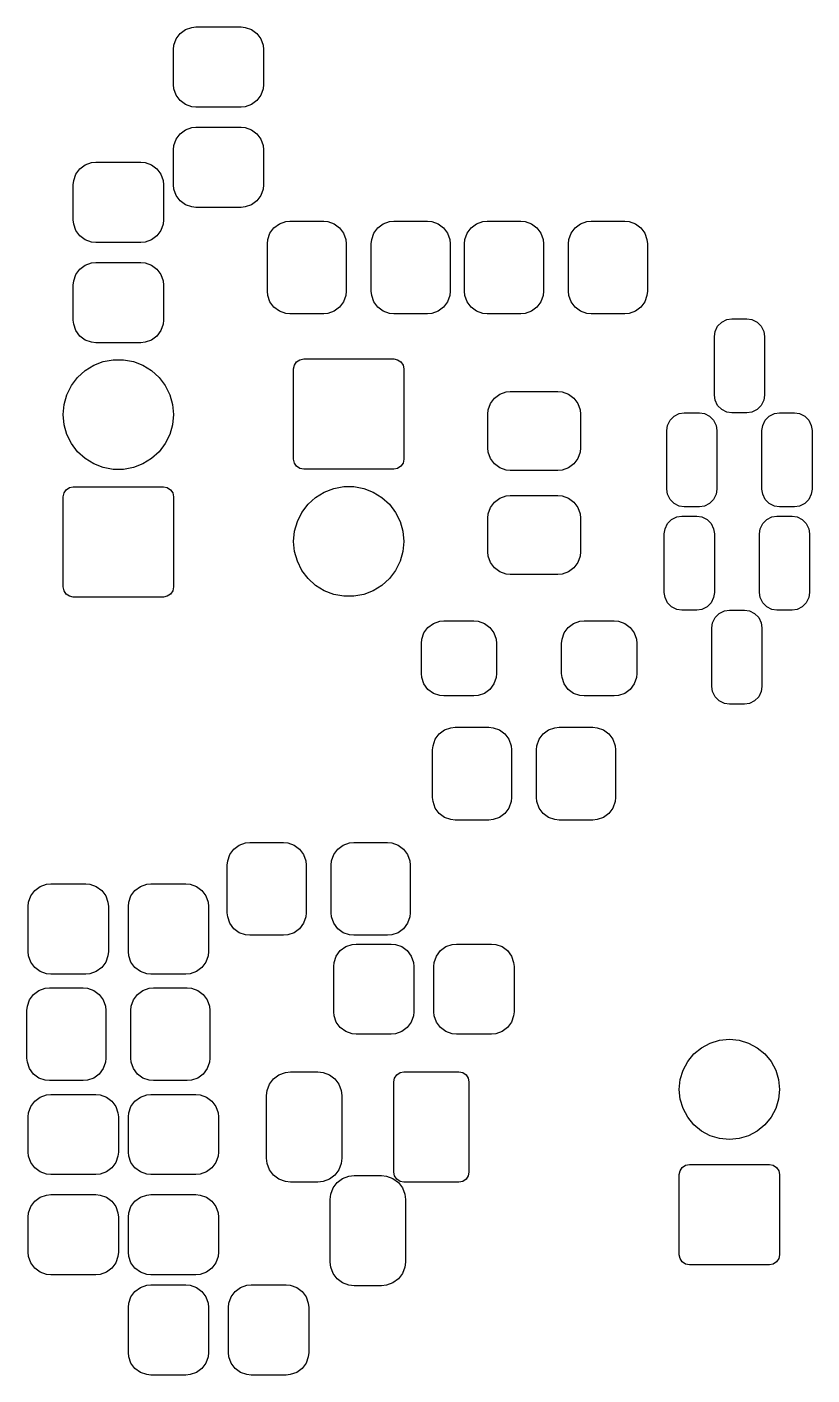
# Model space of a CAD drawing. Extents: x 4.66 to 6.57, y -5.83 to -2.12.
# Drawn here: x 5.854 to 6.471, y -4.315 to -3.256 of the extents above; entities that cross this region are included whole.
import ezdxf

# ---------------------------------------------------------------- set-up
doc = ezdxf.new("R2010")
doc.units = 0
doc.header["$MEASUREMENT"] = 0
doc.layers.add('BLACK', color=7, linetype='CONTINUOUS')

msp = doc.modelspace()

# ---------------------------------------------------------------- linework, layer by layer
at = {"layer": 'BLACK', "linetype": 'CONTINUOUS'}
for p, q in [((5.97095, -3.26534), (5.97409, -3.26109)), ((5.97409, -3.26109), (5.97834, -3.25796)), ((5.97834, -3.25796), (5.98332, -3.25621)), ((5.98332, -3.25621), (5.98661, -3.25591)), ((5.98661, -3.25591), (6.02205, -3.25591)), ((6.02205, -3.25591), (6.02534, -3.25621)), ((6.02534, -3.25621), (6.03033, -3.25796)), ((6.03033, -3.25796), (6.03457, -3.26109)), ((6.03457, -3.26109), (6.03771, -3.26534)), ((5.9689, -3.27362), (5.96921, -3.27033)), ((5.96921, -3.27033), (5.97095, -3.26534)), ((6.03771, -3.26534), (6.03945, -3.27033)), ((6.03945, -3.27033), (6.03976, -3.27362)), ((5.9689, -3.30118), (5.9689, -3.27362)), ((6.03976, -3.27362), (6.03976, -3.30118)), ((5.96921, -3.30447), (5.9689, -3.30118)), ((6.03976, -3.30118), (6.03945, -3.30447)), ((5.97095, -3.30946), (5.96921, -3.30447)), ((5.97409, -3.31371), (5.97095, -3.30946)), ((5.97834, -3.31684), (5.97409, -3.31371)), ((6.03457, -3.31371), (6.03033, -3.31684)), ((6.03771, -3.30946), (6.03457, -3.31371)), ((6.03945, -3.30447), (6.03771, -3.30946)), ((5.98332, -3.31859), (5.97834, -3.31684)), ((5.98661, -3.3189), (5.98332, -3.31859)), ((6.02205, -3.3189), (5.98661, -3.3189)), ((6.02534, -3.31859), (6.02205, -3.3189)), ((6.03033, -3.31684), (6.02534, -3.31859)), ((5.97834, -3.3367), (5.98332, -3.33495)), ((5.98332, -3.33495), (5.98661, -3.33465)), ((5.98661, -3.33465), (6.02205, -3.33465)), ((6.02205, -3.33465), (6.02534, -3.33495)), ((6.02534, -3.33495), (6.03033, -3.3367)), ((5.96921, -3.34907), (5.97095, -3.34408)), ((5.97095, -3.34408), (5.97409, -3.33983)), ((5.97409, -3.33983), (5.97834, -3.3367)), ((6.03033, -3.3367), (6.03457, -3.33983)), ((6.03457, -3.33983), (6.03771, -3.34408)), ((6.03771, -3.34408), (6.03945, -3.34907)), ((5.9689, -3.35236), (5.96921, -3.34907)), ((5.9689, -3.37992), (5.9689, -3.35236)), ((6.03945, -3.34907), (6.03976, -3.35236)), ((6.03976, -3.35236), (6.03976, -3.37992)), ((5.89221, -3.37164), (5.89535, -3.36739)), ((5.89535, -3.36739), (5.8996, -3.36426)), ((5.8996, -3.36426), (5.90458, -3.36251)), ((5.90458, -3.36251), (5.90787, -3.3622)), ((5.90787, -3.3622), (5.94331, -3.3622)), ((5.94331, -3.3622), (5.9466, -3.36251)), ((5.9466, -3.36251), (5.95159, -3.36426)), ((5.95159, -3.36426), (5.95583, -3.36739)), ((5.95583, -3.36739), (5.95897, -3.37164)), ((5.89016, -3.37992), (5.89047, -3.37663)), ((5.89047, -3.37663), (5.89221, -3.37164)), ((5.95897, -3.37164), (5.96071, -3.37663)), ((5.96071, -3.37663), (5.96102, -3.37992)), ((5.89016, -3.40748), (5.89016, -3.37992)), ((5.96102, -3.37992), (5.96102, -3.40748)), ((5.96921, -3.38321), (5.9689, -3.37992)), ((5.97095, -3.3882), (5.96921, -3.38321)), ((5.97409, -3.39245), (5.97095, -3.3882)), ((6.03771, -3.3882), (6.03457, -3.39245)), ((6.03945, -3.38321), (6.03771, -3.3882)), ((6.03976, -3.37992), (6.03945, -3.38321)), ((5.97834, -3.39558), (5.97409, -3.39245)), ((5.98332, -3.39733), (5.97834, -3.39558)), ((5.98661, -3.39764), (5.98332, -3.39733)), ((6.02205, -3.39764), (5.98661, -3.39764)), ((6.02534, -3.39733), (6.02205, -3.39764)), ((6.03033, -3.39558), (6.02534, -3.39733)), ((6.03457, -3.39245), (6.03033, -3.39558)), ((5.89047, -3.41077), (5.89016, -3.40748)), ((5.96102, -3.40748), (5.96071, -3.41077)), ((6.05215, -3.41052), (6.05714, -3.40877)), ((6.05714, -3.40877), (6.06043, -3.40846)), ((6.06043, -3.40846), (6.08701, -3.40846)), ((6.08701, -3.40846), (6.0903, -3.40877)), ((6.0903, -3.40877), (6.09529, -3.41052)), ((6.13385, -3.41052), (6.13883, -3.40877)), ((6.13883, -3.40877), (6.14213, -3.40846)), ((6.14213, -3.40846), (6.1687, -3.40846)), ((6.1687, -3.40846), (6.17199, -3.40877)), ((6.17199, -3.40877), (6.17698, -3.41052)), ((6.20717, -3.41052), (6.21216, -3.40877)), ((6.21216, -3.40877), (6.21545, -3.40846)), ((6.21545, -3.40846), (6.24203, -3.40846)), ((6.24203, -3.40846), (6.24532, -3.40877)), ((6.24532, -3.40877), (6.25031, -3.41052)), ((6.28887, -3.41052), (6.29385, -3.40877)), ((6.29385, -3.40877), (6.29715, -3.40846)), ((6.29715, -3.40846), (6.32372, -3.40846)), ((6.32372, -3.40846), (6.32701, -3.40877)), ((6.32701, -3.40877), (6.332, -3.41052)), ((5.89221, -3.41576), (5.89047, -3.41077)), ((5.89535, -3.42001), (5.89221, -3.41576)), ((5.8996, -3.42314), (5.89535, -3.42001)), ((5.95583, -3.42001), (5.95159, -3.42314)), ((5.95897, -3.41576), (5.95583, -3.42001)), ((5.96071, -3.41077), (5.95897, -3.41576)), ((6.04303, -3.42289), (6.04477, -3.4179)), ((6.04477, -3.4179), (6.04791, -3.41365)), ((6.04791, -3.41365), (6.05215, -3.41052)), ((6.09529, -3.41052), (6.09954, -3.41365)), ((6.09954, -3.41365), (6.10267, -3.4179)), ((6.10267, -3.4179), (6.10442, -3.42289)), ((6.12472, -3.42289), (6.12646, -3.4179)), ((6.12646, -3.4179), (6.1296, -3.41365)), ((6.1296, -3.41365), (6.13385, -3.41052)), ((6.17698, -3.41052), (6.18123, -3.41365)), ((6.18123, -3.41365), (6.18436, -3.4179)), ((6.18436, -3.4179), (6.18611, -3.42289)), ((6.19805, -3.42289), (6.19979, -3.4179)), ((6.19979, -3.4179), (6.20293, -3.41365)), ((6.20293, -3.41365), (6.20717, -3.41052)), ((6.25031, -3.41052), (6.25456, -3.41365)), ((6.25456, -3.41365), (6.25769, -3.4179)), ((6.25769, -3.4179), (6.25944, -3.42289)), ((6.27974, -3.42289), (6.28148, -3.4179)), ((6.28148, -3.4179), (6.28462, -3.41365)), ((6.28462, -3.41365), (6.28887, -3.41052)), ((6.332, -3.41052), (6.33625, -3.41365)), ((6.33625, -3.41365), (6.33938, -3.4179)), ((6.33938, -3.4179), (6.34113, -3.42289)), ((5.90458, -3.42489), (5.8996, -3.42314)), ((5.90787, -3.4252), (5.90458, -3.42489)), ((5.94331, -3.4252), (5.90787, -3.4252)), ((5.9466, -3.42489), (5.94331, -3.4252)), ((5.95159, -3.42314), (5.9466, -3.42489)), ((6.04272, -3.42618), (6.04303, -3.42289)), ((6.04272, -3.46358), (6.04272, -3.42618)), ((6.10442, -3.42289), (6.10472, -3.42618)), ((6.10472, -3.42618), (6.10472, -3.46358)), ((6.12441, -3.42618), (6.12472, -3.42289)), ((6.12441, -3.46358), (6.12441, -3.42618)), ((6.18611, -3.42289), (6.18642, -3.42618)), ((6.18642, -3.42618), (6.18642, -3.46358)), ((6.19774, -3.42618), (6.19805, -3.42289)), ((6.19774, -3.46358), (6.19774, -3.42618)), ((6.25944, -3.42289), (6.25974, -3.42618)), ((6.25974, -3.42618), (6.25974, -3.46358)), ((6.27943, -3.42618), (6.27974, -3.42289)), ((6.27943, -3.46358), (6.27943, -3.42618)), ((6.34113, -3.42289), (6.34144, -3.42618)), ((6.34144, -3.42618), (6.34144, -3.46358)), ((5.8996, -3.443), (5.90458, -3.44125)), ((5.90458, -3.44125), (5.90787, -3.44094)), ((5.90787, -3.44094), (5.94331, -3.44094)), ((5.94331, -3.44094), (5.9466, -3.44125)), ((5.9466, -3.44125), (5.95159, -3.443)), ((5.89047, -3.45537), (5.89221, -3.45038)), ((5.89221, -3.45038), (5.89535, -3.44613)), ((5.89535, -3.44613), (5.8996, -3.443)), ((5.95159, -3.443), (5.95583, -3.44613)), ((5.95583, -3.44613), (5.95897, -3.45038)), ((5.95897, -3.45038), (5.96071, -3.45537)), ((5.89016, -3.45866), (5.89047, -3.45537)), ((5.89016, -3.48622), (5.89016, -3.45866)), ((5.96071, -3.45537), (5.96102, -3.45866)), ((5.96102, -3.45866), (5.96102, -3.48622)), ((6.04303, -3.46688), (6.04272, -3.46358)), ((6.04477, -3.47186), (6.04303, -3.46688)), ((6.04791, -3.47611), (6.04477, -3.47186)), ((6.10267, -3.47186), (6.09954, -3.47611)), ((6.10442, -3.46688), (6.10267, -3.47186)), ((6.10472, -3.46358), (6.10442, -3.46688)), ((6.12472, -3.46688), (6.12441, -3.46358)), ((6.12646, -3.47186), (6.12472, -3.46688)), ((6.1296, -3.47611), (6.12646, -3.47186)), ((6.18436, -3.47186), (6.18123, -3.47611)), ((6.18611, -3.46688), (6.18436, -3.47186)), ((6.18642, -3.46358), (6.18611, -3.46688)), ((6.19805, -3.46688), (6.19774, -3.46358)), ((6.19979, -3.47186), (6.19805, -3.46688)), ((6.20293, -3.47611), (6.19979, -3.47186)), ((6.25769, -3.47186), (6.25456, -3.47611)), ((6.25944, -3.46688), (6.25769, -3.47186)), ((6.25974, -3.46358), (6.25944, -3.46688)), ((6.27974, -3.46688), (6.27943, -3.46358)), ((6.28148, -3.47186), (6.27974, -3.46688)), ((6.28462, -3.47611), (6.28148, -3.47186)), ((6.33938, -3.47186), (6.33625, -3.47611)), ((6.34113, -3.46688), (6.33938, -3.47186)), ((6.34144, -3.46358), (6.34113, -3.46688)), ((6.05215, -3.47925), (6.04791, -3.47611)), ((6.05714, -3.48099), (6.05215, -3.47925)), ((6.06043, -3.4813), (6.05714, -3.48099)), ((6.08701, -3.4813), (6.06043, -3.4813)), ((6.0903, -3.48099), (6.08701, -3.4813)), ((6.09529, -3.47925), (6.0903, -3.48099)), ((6.09954, -3.47611), (6.09529, -3.47925)), ((6.13385, -3.47925), (6.1296, -3.47611)), ((6.13883, -3.48099), (6.13385, -3.47925)), ((6.14213, -3.4813), (6.13883, -3.48099)), ((6.1687, -3.4813), (6.14213, -3.4813)), ((6.17199, -3.48099), (6.1687, -3.4813)), ((6.17698, -3.47925), (6.17199, -3.48099)), ((6.18123, -3.47611), (6.17698, -3.47925)), ((6.20717, -3.47925), (6.20293, -3.47611)), ((6.21216, -3.48099), (6.20717, -3.47925)), ((6.21545, -3.4813), (6.21216, -3.48099)), ((6.24203, -3.4813), (6.21545, -3.4813)), ((6.24532, -3.48099), (6.24203, -3.4813)), ((6.25031, -3.47925), (6.24532, -3.48099)), ((6.25456, -3.47611), (6.25031, -3.47925)), ((6.28887, -3.47925), (6.28462, -3.47611)), ((6.29385, -3.48099), (6.28887, -3.47925)), ((6.29715, -3.4813), (6.29385, -3.48099)), ((6.32372, -3.4813), (6.29715, -3.4813)), ((6.32701, -3.48099), (6.32372, -3.4813)), ((6.332, -3.47925), (6.32701, -3.48099)), ((6.33625, -3.47611), (6.332, -3.47925)), ((5.89047, -3.48951), (5.89016, -3.48622)), ((5.89221, -3.4945), (5.89047, -3.48951)), ((5.89535, -3.49875), (5.89221, -3.4945)), ((5.95897, -3.4945), (5.95583, -3.49875)), ((5.96071, -3.48951), (5.95897, -3.4945)), ((5.96102, -3.48622), (5.96071, -3.48951)), ((6.39467, -3.49508), (6.39666, -3.49101)), ((6.39666, -3.49101), (6.39987, -3.4878)), ((6.39987, -3.4878), (6.40394, -3.48581)), ((6.40394, -3.48581), (6.40787, -3.48524)), ((6.40787, -3.48524), (6.41969, -3.48524)), ((6.41969, -3.48524), (6.42362, -3.48581)), ((6.42362, -3.48581), (6.42769, -3.4878)), ((6.42769, -3.4878), (6.4309, -3.49101)), ((6.4309, -3.49101), (6.43289, -3.49508)), ((5.8996, -3.50188), (5.89535, -3.49875)), ((5.90458, -3.50363), (5.8996, -3.50188)), ((5.90787, -3.50394), (5.90458, -3.50363)), ((5.94331, -3.50394), (5.90787, -3.50394)), ((5.9466, -3.50363), (5.94331, -3.50394)), ((5.95159, -3.50188), (5.9466, -3.50363)), ((5.95583, -3.49875), (5.95159, -3.50188)), ((6.39409, -3.49902), (6.39467, -3.49508)), ((6.39409, -3.54528), (6.39409, -3.49902)), ((6.43289, -3.49508), (6.43346, -3.49902)), ((6.43346, -3.49902), (6.43346, -3.54528)), ((5.89359, -3.53126), (5.89949, -3.52587)), ((5.89949, -3.52587), (5.90629, -3.52167)), ((5.90629, -3.52167), (5.91374, -3.51878)), ((5.91374, -3.51878), (5.92159, -3.51731)), ((5.92159, -3.51731), (5.92959, -3.51731)), ((5.92959, -3.51731), (5.93744, -3.51878)), ((5.93744, -3.51878), (5.94489, -3.52167)), ((5.94489, -3.52167), (5.95169, -3.52587)), ((5.95169, -3.52587), (5.95759, -3.53126)), ((6.06339, -3.52461), (6.06399, -3.52159)), ((6.06339, -3.59547), (6.06339, -3.52461)), ((6.06399, -3.52159), (6.06569, -3.51904)), ((6.06569, -3.51904), (6.06825, -3.51733)), ((6.06825, -3.51733), (6.07126, -3.51673)), ((6.07126, -3.51673), (6.14213, -3.51673)), ((6.14213, -3.51673), (6.14514, -3.51733)), ((6.14514, -3.51733), (6.14769, -3.51904)), ((6.14769, -3.51904), (6.1494, -3.52159)), ((6.1494, -3.52159), (6.15, -3.52461)), ((6.15, -3.52461), (6.15, -3.59547)), ((5.88877, -3.53763), (5.89359, -3.53126)), ((5.95759, -3.53126), (5.96241, -3.53763)), ((5.88302, -3.55248), (5.88521, -3.54479)), ((5.88521, -3.54479), (5.88877, -3.53763)), ((5.96241, -3.53763), (5.96597, -3.54479)), ((5.96597, -3.54479), (5.96816, -3.55248)), ((6.218, -3.55176), (6.22113, -3.54751)), ((6.22113, -3.54751), (6.22538, -3.54438)), ((6.22538, -3.54438), (6.23037, -3.54263)), ((6.23037, -3.54263), (6.23366, -3.54232)), ((6.23366, -3.54232), (6.27106, -3.54232)), ((6.27106, -3.54232), (6.27436, -3.54263)), ((6.27436, -3.54263), (6.27934, -3.54438)), ((6.27934, -3.54438), (6.28359, -3.54751)), ((6.28359, -3.54751), (6.28673, -3.55176)), ((6.39467, -3.54921), (6.39409, -3.54528)), ((6.43346, -3.54528), (6.43289, -3.54921)), ((5.88228, -3.56043), (5.88302, -3.55248)), ((5.96816, -3.55248), (5.9689, -3.56043)), ((6.21594, -3.56004), (6.21625, -3.55675)), ((6.21625, -3.55675), (6.218, -3.55176)), ((6.28673, -3.55176), (6.28847, -3.55675)), ((6.28847, -3.55675), (6.28878, -3.56004)), ((6.39666, -3.55328), (6.39467, -3.54921)), ((6.39987, -3.55649), (6.39666, -3.55328)), ((6.40394, -3.55848), (6.39987, -3.55649)), ((6.42769, -3.55649), (6.42362, -3.55848)), ((6.4309, -3.55328), (6.42769, -3.55649)), ((6.43289, -3.54921), (6.4309, -3.55328)), ((5.88302, -3.56839), (5.88228, -3.56043)), ((5.88521, -3.57608), (5.88302, -3.56839)), ((5.96816, -3.56839), (5.96597, -3.57608)), ((5.9689, -3.56043), (5.96816, -3.56839)), ((6.21594, -3.58661), (6.21594, -3.56004)), ((6.28878, -3.56004), (6.28878, -3.58661)), ((6.35669, -3.57283), (6.35727, -3.5689)), ((6.35727, -3.5689), (6.35926, -3.56483)), ((6.35926, -3.56483), (6.36247, -3.56162)), ((6.36247, -3.56162), (6.36654, -3.55963)), ((6.36654, -3.55963), (6.37047, -3.55906)), ((6.37047, -3.55906), (6.38228, -3.55906)), ((6.38228, -3.55906), (6.38622, -3.55963)), ((6.38622, -3.55963), (6.39029, -3.56162)), ((6.39029, -3.56162), (6.3935, -3.56483)), ((6.3935, -3.56483), (6.39549, -3.5689)), ((6.39549, -3.5689), (6.39606, -3.57283)), ((6.40787, -3.55906), (6.40394, -3.55848)), ((6.41969, -3.55906), (6.40787, -3.55906)), ((6.42362, -3.55848), (6.41969, -3.55906)), ((6.4315, -3.57283), (6.43207, -3.5689)), ((6.43207, -3.5689), (6.43406, -3.56483)), ((6.43406, -3.56483), (6.43727, -3.56162)), ((6.43727, -3.56162), (6.44134, -3.55963)), ((6.44134, -3.55963), (6.44528, -3.55906)), ((6.44528, -3.55906), (6.45709, -3.55906)), ((6.45709, -3.55906), (6.46102, -3.55963)), ((6.46102, -3.55963), (6.46509, -3.56162)), ((6.46509, -3.56162), (6.4683, -3.56483)), ((6.4683, -3.56483), (6.47029, -3.5689)), ((6.47029, -3.5689), (6.47087, -3.57283)), ((5.88877, -3.58323), (5.88521, -3.57608)), ((5.96597, -3.57608), (5.96241, -3.58323)), ((6.35669, -3.61909), (6.35669, -3.57283)), ((6.39606, -3.57283), (6.39606, -3.61909)), ((6.4315, -3.61909), (6.4315, -3.57283)), ((6.47087, -3.57283), (6.47087, -3.61909)), ((5.89359, -3.58961), (5.88877, -3.58323)), ((5.89949, -3.59499), (5.89359, -3.58961)), ((5.95759, -3.58961), (5.95169, -3.59499)), ((5.96241, -3.58323), (5.95759, -3.58961)), ((6.21625, -3.58991), (6.21594, -3.58661)), ((6.218, -3.59489), (6.21625, -3.58991)), ((6.28847, -3.58991), (6.28673, -3.59489)), ((6.28878, -3.58661), (6.28847, -3.58991)), ((5.90629, -3.5992), (5.89949, -3.59499)), ((5.91374, -3.60209), (5.90629, -3.5992)), ((5.94489, -3.5992), (5.93744, -3.60209)), ((5.95169, -3.59499), (5.94489, -3.5992)), ((6.06399, -3.59849), (6.06339, -3.59547)), ((6.06569, -3.60104), (6.06399, -3.59849)), ((6.1494, -3.59849), (6.14769, -3.60104)), ((6.15, -3.59547), (6.1494, -3.59849)), ((6.22113, -3.59914), (6.218, -3.59489)), ((6.22538, -3.60228), (6.22113, -3.59914)), ((6.28359, -3.59914), (6.27934, -3.60228)), ((6.28673, -3.59489), (6.28359, -3.59914)), ((5.92159, -3.60356), (5.91374, -3.60209)), ((5.92959, -3.60356), (5.92159, -3.60356)), ((5.93744, -3.60209), (5.92959, -3.60356)), ((6.06825, -3.60275), (6.06569, -3.60104)), ((6.07126, -3.60335), (6.06825, -3.60275)), ((6.14213, -3.60335), (6.07126, -3.60335)), ((6.14514, -3.60275), (6.14213, -3.60335)), ((6.14769, -3.60104), (6.14514, -3.60275)), ((6.23037, -3.60402), (6.22538, -3.60228)), ((6.23366, -3.60433), (6.23037, -3.60402)), ((6.27106, -3.60433), (6.23366, -3.60433)), ((6.27436, -3.60402), (6.27106, -3.60433)), ((6.27934, -3.60228), (6.27436, -3.60402)), ((5.88288, -3.62199), (5.88459, -3.61943)), ((5.88459, -3.61943), (5.88714, -3.61773)), ((5.88714, -3.61773), (5.89016, -3.61713)), ((5.89016, -3.61713), (5.96102, -3.61713)), ((5.96102, -3.61713), (5.96404, -3.61773)), ((5.96404, -3.61773), (5.96659, -3.61943)), ((5.96659, -3.61943), (5.9683, -3.62199)), ((6.08059, -3.62548), (6.08739, -3.62127)), ((6.08739, -3.62127), (6.09484, -3.61839)), ((6.09484, -3.61839), (6.1027, -3.61692)), ((6.1027, -3.61692), (6.11069, -3.61692)), ((6.11069, -3.61692), (6.11854, -3.61839)), ((6.11854, -3.61839), (6.126, -3.62127)), ((6.126, -3.62127), (6.13279, -3.62548)), ((6.35727, -3.62303), (6.35669, -3.61909)), ((6.39606, -3.61909), (6.39549, -3.62303)), ((6.43207, -3.62303), (6.4315, -3.61909)), ((6.47087, -3.61909), (6.47029, -3.62303)), ((5.88228, -3.625), (5.88288, -3.62199)), ((5.88228, -3.69587), (5.88228, -3.625)), ((5.9683, -3.62199), (5.9689, -3.625)), ((5.9689, -3.625), (5.9689, -3.69587)), ((6.06987, -3.63724), (6.07469, -3.63086)), ((6.07469, -3.63086), (6.08059, -3.62548)), ((6.13279, -3.62548), (6.1387, -3.63086)), ((6.1387, -3.63086), (6.14351, -3.63724)), ((6.218, -3.63345), (6.22113, -3.6292)), ((6.22113, -3.6292), (6.22538, -3.62607)), ((6.22538, -3.62607), (6.23037, -3.62432)), ((6.23037, -3.62432), (6.23366, -3.62402)), ((6.23366, -3.62402), (6.27106, -3.62402)), ((6.27106, -3.62402), (6.27436, -3.62432)), ((6.27436, -3.62432), (6.27934, -3.62607)), ((6.27934, -3.62607), (6.28359, -3.6292)), ((6.28359, -3.6292), (6.28673, -3.63345)), ((6.35926, -3.6271), (6.35727, -3.62303)), ((6.36247, -3.63031), (6.35926, -3.6271)), ((6.36654, -3.6323), (6.36247, -3.63031)), ((6.37047, -3.63287), (6.36654, -3.6323)), ((6.38622, -3.6323), (6.38228, -3.63287)), ((6.39029, -3.63031), (6.38622, -3.6323)), ((6.3935, -3.6271), (6.39029, -3.63031)), ((6.39549, -3.62303), (6.3935, -3.6271)), ((6.43406, -3.6271), (6.43207, -3.62303)), ((6.43727, -3.63031), (6.43406, -3.6271)), ((6.44134, -3.6323), (6.43727, -3.63031)), ((6.44528, -3.63287), (6.44134, -3.6323)), ((6.46102, -3.6323), (6.45709, -3.63287)), ((6.46509, -3.63031), (6.46102, -3.6323)), ((6.4683, -3.6271), (6.46509, -3.63031)), ((6.47029, -3.62303), (6.4683, -3.6271)), ((6.06631, -3.6444), (6.06987, -3.63724)), ((6.14351, -3.63724), (6.14708, -3.6444)), ((6.21594, -3.64173), (6.21625, -3.63844)), ((6.21594, -3.66831), (6.21594, -3.64173)), ((6.21625, -3.63844), (6.218, -3.63345)), ((6.28673, -3.63345), (6.28847, -3.63844)), ((6.28847, -3.63844), (6.28878, -3.64173)), ((6.28878, -3.64173), (6.28878, -3.66831)), ((6.35729, -3.64603), (6.3605, -3.64282)), ((6.3605, -3.64282), (6.36457, -3.64083)), ((6.36457, -3.64083), (6.3685, -3.64026)), ((6.3685, -3.64026), (6.38031, -3.64026)), ((6.38228, -3.63287), (6.37047, -3.63287)), ((6.38031, -3.64026), (6.38425, -3.64083)), ((6.38425, -3.64083), (6.38832, -3.64282)), ((6.38832, -3.64282), (6.39153, -3.64603)), ((6.43209, -3.64603), (6.4353, -3.64282)), ((6.4353, -3.64282), (6.43938, -3.64083)), ((6.43938, -3.64083), (6.44331, -3.64026)), ((6.44331, -3.64026), (6.45512, -3.64026)), ((6.45709, -3.63287), (6.44528, -3.63287)), ((6.45512, -3.64026), (6.45905, -3.64083)), ((6.45905, -3.64083), (6.46313, -3.64282)), ((6.46313, -3.64282), (6.46633, -3.64603)), ((6.06339, -3.66004), (6.06412, -3.65208)), ((6.06412, -3.65208), (6.06631, -3.6444)), ((6.14708, -3.6444), (6.14926, -3.65208)), ((6.14926, -3.65208), (6.15, -3.66004)), ((6.35472, -3.65404), (6.3553, -3.6501)), ((6.3553, -3.6501), (6.35729, -3.64603)), ((6.39153, -3.64603), (6.39352, -3.6501)), ((6.39352, -3.6501), (6.39409, -3.65404)), ((6.42953, -3.65404), (6.4301, -3.6501)), ((6.4301, -3.6501), (6.43209, -3.64603)), ((6.46633, -3.64603), (6.46832, -3.6501)), ((6.46832, -3.6501), (6.4689, -3.65404)), ((6.06412, -3.668), (6.06339, -3.66004)), ((6.15, -3.66004), (6.14926, -3.668)), ((6.35472, -3.7003), (6.35472, -3.65404)), ((6.39409, -3.65404), (6.39409, -3.7003)), ((6.42953, -3.7003), (6.42953, -3.65404)), ((6.4689, -3.65404), (6.4689, -3.7003)), ((6.06631, -3.67568), (6.06412, -3.668)), ((6.14926, -3.668), (6.14708, -3.67568)), ((6.21625, -3.6716), (6.21594, -3.66831)), ((6.218, -3.67659), (6.21625, -3.6716)), ((6.28847, -3.6716), (6.28673, -3.67659)), ((6.28878, -3.66831), (6.28847, -3.6716)), ((6.06987, -3.68284), (6.06631, -3.67568)), ((6.07469, -3.68922), (6.06987, -3.68284)), ((6.14351, -3.68284), (6.1387, -3.68922)), ((6.14708, -3.67568), (6.14351, -3.68284)), ((6.22113, -3.68083), (6.218, -3.67659)), ((6.22538, -3.68397), (6.22113, -3.68083)), ((6.23037, -3.68571), (6.22538, -3.68397)), ((6.27934, -3.68397), (6.27436, -3.68571)), ((6.28359, -3.68083), (6.27934, -3.68397)), ((6.28673, -3.67659), (6.28359, -3.68083)), ((5.88288, -3.69888), (5.88228, -3.69587)), ((5.9689, -3.69587), (5.9683, -3.69888)), ((6.08059, -3.6946), (6.07469, -3.68922)), ((6.08739, -3.69881), (6.08059, -3.6946)), ((6.13279, -3.6946), (6.126, -3.69881)), ((6.1387, -3.68922), (6.13279, -3.6946)), ((6.23366, -3.68602), (6.23037, -3.68571)), ((6.27106, -3.68602), (6.23366, -3.68602)), ((6.27436, -3.68571), (6.27106, -3.68602)), ((5.88459, -3.70143), (5.88288, -3.69888)), ((5.88714, -3.70314), (5.88459, -3.70143)), ((5.89016, -3.70374), (5.88714, -3.70314)), ((5.96102, -3.70374), (5.89016, -3.70374)), ((5.96404, -3.70314), (5.96102, -3.70374)), ((5.96659, -3.70143), (5.96404, -3.70314)), ((5.9683, -3.69888), (5.96659, -3.70143)), ((6.09484, -3.70169), (6.08739, -3.69881)), ((6.1027, -3.70316), (6.09484, -3.70169)), ((6.11069, -3.70316), (6.1027, -3.70316)), ((6.11854, -3.70169), (6.11069, -3.70316)), ((6.126, -3.69881), (6.11854, -3.70169)), ((6.3553, -3.70423), (6.35472, -3.7003)), ((6.35729, -3.7083), (6.3553, -3.70423)), ((6.39352, -3.70423), (6.39153, -3.7083)), ((6.39409, -3.7003), (6.39352, -3.70423)), ((6.4301, -3.70423), (6.42953, -3.7003)), ((6.43209, -3.7083), (6.4301, -3.70423)), ((6.46832, -3.70423), (6.46633, -3.7083)), ((6.4689, -3.7003), (6.46832, -3.70423)), ((6.3605, -3.71151), (6.35729, -3.7083)), ((6.36457, -3.7135), (6.3605, -3.71151)), ((6.3685, -3.71407), (6.36457, -3.7135)), ((6.38031, -3.71407), (6.3685, -3.71407)), ((6.38425, -3.7135), (6.38031, -3.71407)), ((6.38832, -3.71151), (6.38425, -3.7135)), ((6.39153, -3.7083), (6.38832, -3.71151)), ((6.39469, -3.71985), (6.3979, -3.71664)), ((6.3979, -3.71664), (6.40197, -3.71465)), ((6.40197, -3.71465), (6.40591, -3.71407)), ((6.40591, -3.71407), (6.41772, -3.71407)), ((6.41772, -3.71407), (6.42165, -3.71465)), ((6.42165, -3.71465), (6.42572, -3.71664)), ((6.42572, -3.71664), (6.42893, -3.71985)), ((6.4353, -3.71151), (6.43209, -3.7083)), ((6.43938, -3.7135), (6.4353, -3.71151)), ((6.44331, -3.71407), (6.43938, -3.7135)), ((6.45512, -3.71407), (6.44331, -3.71407)), ((6.45905, -3.7135), (6.45512, -3.71407)), ((6.46313, -3.71151), (6.45905, -3.7135)), ((6.46633, -3.7083), (6.46313, -3.71151)), ((6.16583, -3.73188), (6.16897, -3.72763)), ((6.16897, -3.72763), (6.17322, -3.72449)), ((6.17322, -3.72449), (6.1782, -3.72275)), ((6.1782, -3.72275), (6.1815, -3.72244)), ((6.1815, -3.72244), (6.20512, -3.72244)), ((6.20512, -3.72244), (6.20841, -3.72275)), ((6.20841, -3.72275), (6.2134, -3.72449)), ((6.2134, -3.72449), (6.21765, -3.72763)), ((6.21765, -3.72763), (6.22078, -3.73188)), ((6.27607, -3.73188), (6.2792, -3.72763)), ((6.2792, -3.72763), (6.28345, -3.72449)), ((6.28345, -3.72449), (6.28844, -3.72275)), ((6.28844, -3.72275), (6.29173, -3.72244)), ((6.29173, -3.72244), (6.31535, -3.72244)), ((6.31535, -3.72244), (6.31865, -3.72275)), ((6.31865, -3.72275), (6.32363, -3.72449)), ((6.32363, -3.72449), (6.32788, -3.72763)), ((6.32788, -3.72763), (6.33102, -3.73188)), ((6.39213, -3.72785), (6.3927, -3.72392)), ((6.39213, -3.77411), (6.39213, -3.72785)), ((6.3927, -3.72392), (6.39469, -3.71985)), ((6.42893, -3.71985), (6.43092, -3.72392)), ((6.43092, -3.72392), (6.4315, -3.72785)), ((6.4315, -3.72785), (6.4315, -3.77411)), ((6.16378, -3.74016), (6.16409, -3.73686)), ((6.16409, -3.73686), (6.16583, -3.73188)), ((6.22078, -3.73188), (6.22253, -3.73686)), ((6.22253, -3.73686), (6.22283, -3.74016)), ((6.27402, -3.74016), (6.27432, -3.73686)), ((6.27432, -3.73686), (6.27607, -3.73188)), ((6.33102, -3.73188), (6.33276, -3.73686)), ((6.33276, -3.73686), (6.33307, -3.74016)), ((6.16378, -3.76378), (6.16378, -3.74016)), ((6.22283, -3.74016), (6.22283, -3.76378)), ((6.27402, -3.76378), (6.27402, -3.74016)), ((6.33307, -3.74016), (6.33307, -3.76378)), ((6.16409, -3.76707), (6.16378, -3.76378)), ((6.16583, -3.77206), (6.16409, -3.76707)), ((6.22253, -3.76707), (6.22078, -3.77206)), ((6.22283, -3.76378), (6.22253, -3.76707)), ((6.27432, -3.76707), (6.27402, -3.76378)), ((6.27607, -3.77206), (6.27432, -3.76707)), ((6.33276, -3.76707), (6.33102, -3.77206)), ((6.33307, -3.76378), (6.33276, -3.76707)), ((6.16897, -3.77631), (6.16583, -3.77206)), ((6.17322, -3.77944), (6.16897, -3.77631)), ((6.1782, -3.78119), (6.17322, -3.77944)), ((6.2134, -3.77944), (6.20841, -3.78119)), ((6.21765, -3.77631), (6.2134, -3.77944)), ((6.22078, -3.77206), (6.21765, -3.77631)), ((6.2792, -3.77631), (6.27607, -3.77206)), ((6.28345, -3.77944), (6.2792, -3.77631)), ((6.28844, -3.78119), (6.28345, -3.77944)), ((6.32363, -3.77944), (6.31865, -3.78119)), ((6.32788, -3.77631), (6.32363, -3.77944)), ((6.33102, -3.77206), (6.32788, -3.77631)), ((6.3927, -3.77805), (6.39213, -3.77411)), ((6.39469, -3.78212), (6.3927, -3.77805)), ((6.43092, -3.77805), (6.42893, -3.78212)), ((6.4315, -3.77411), (6.43092, -3.77805)), ((6.1815, -3.7815), (6.1782, -3.78119)), ((6.20512, -3.7815), (6.1815, -3.7815)), ((6.20841, -3.78119), (6.20512, -3.7815)), ((6.29173, -3.7815), (6.28844, -3.78119)), ((6.31535, -3.7815), (6.29173, -3.7815)), ((6.31865, -3.78119), (6.31535, -3.7815)), ((6.3979, -3.78533), (6.39469, -3.78212)), ((6.40197, -3.78732), (6.3979, -3.78533)), ((6.40591, -3.78789), (6.40197, -3.78732)), ((6.41772, -3.78789), (6.40591, -3.78789)), ((6.42165, -3.78732), (6.41772, -3.78789)), ((6.42572, -3.78533), (6.42165, -3.78732)), ((6.42893, -3.78212), (6.42572, -3.78533)), ((6.17469, -3.81554), (6.17783, -3.81129)), ((6.17783, -3.81129), (6.18208, -3.80816)), ((6.18208, -3.80816), (6.18706, -3.80641)), ((6.18706, -3.80641), (6.19035, -3.8061)), ((6.19035, -3.8061), (6.21693, -3.8061)), ((6.21693, -3.8061), (6.22022, -3.80641)), ((6.22022, -3.80641), (6.22521, -3.80816)), ((6.22521, -3.80816), (6.22946, -3.81129)), ((6.22946, -3.81129), (6.23259, -3.81554)), ((6.25638, -3.81554), (6.25952, -3.81129)), ((6.25952, -3.81129), (6.26377, -3.80816)), ((6.26377, -3.80816), (6.26875, -3.80641)), ((6.26875, -3.80641), (6.27205, -3.8061)), ((6.27205, -3.8061), (6.29862, -3.8061)), ((6.29862, -3.8061), (6.30192, -3.80641)), ((6.30192, -3.80641), (6.3069, -3.80816)), ((6.3069, -3.80816), (6.31115, -3.81129)), ((6.31115, -3.81129), (6.31429, -3.81554)), ((6.17264, -3.82382), (6.17295, -3.82053)), ((6.17295, -3.82053), (6.17469, -3.81554)), ((6.23259, -3.81554), (6.23434, -3.82053)), ((6.23434, -3.82053), (6.23465, -3.82382)), ((6.25433, -3.82382), (6.25464, -3.82053)), ((6.25464, -3.82053), (6.25638, -3.81554)), ((6.31429, -3.81554), (6.31603, -3.82053)), ((6.31603, -3.82053), (6.31634, -3.82382)), ((6.17264, -3.86122), (6.17264, -3.82382)), ((6.23465, -3.82382), (6.23465, -3.86122)), ((6.25433, -3.86122), (6.25433, -3.82382)), ((6.31634, -3.82382), (6.31634, -3.86122)), ((6.17295, -3.86451), (6.17264, -3.86122)), ((6.17469, -3.8695), (6.17295, -3.86451)), ((6.23434, -3.86451), (6.23259, -3.8695)), ((6.23465, -3.86122), (6.23434, -3.86451)), ((6.25464, -3.86451), (6.25433, -3.86122)), ((6.25638, -3.8695), (6.25464, -3.86451)), ((6.31603, -3.86451), (6.31429, -3.8695)), ((6.31634, -3.86122), (6.31603, -3.86451)), ((6.17783, -3.87375), (6.17469, -3.8695)), ((6.18208, -3.87688), (6.17783, -3.87375)), ((6.22946, -3.87375), (6.22521, -3.87688)), ((6.23259, -3.8695), (6.22946, -3.87375)), ((6.25952, -3.87375), (6.25638, -3.8695)), ((6.26377, -3.87688), (6.25952, -3.87375)), ((6.31115, -3.87375), (6.3069, -3.87688)), ((6.31429, -3.8695), (6.31115, -3.87375)), ((6.18706, -3.87863), (6.18208, -3.87688)), ((6.19035, -3.87894), (6.18706, -3.87863)), ((6.21693, -3.87894), (6.19035, -3.87894)), ((6.22022, -3.87863), (6.21693, -3.87894)), ((6.22521, -3.87688), (6.22022, -3.87863)), ((6.26875, -3.87863), (6.26377, -3.87688)), ((6.27205, -3.87894), (6.26875, -3.87863)), ((6.29862, -3.87894), (6.27205, -3.87894)), ((6.30192, -3.87863), (6.29862, -3.87894)), ((6.3069, -3.87688), (6.30192, -3.87863)), ((6.02066, -3.89871), (6.02564, -3.89696)), ((6.02564, -3.89696), (6.02894, -3.89665)), ((6.02894, -3.89665), (6.05551, -3.89665)), ((6.05551, -3.89665), (6.05881, -3.89696)), ((6.05881, -3.89696), (6.06379, -3.89871)), ((6.10235, -3.89871), (6.10734, -3.89696)), ((6.10734, -3.89696), (6.11063, -3.89665)), ((6.11063, -3.89665), (6.1372, -3.89665)), ((6.1372, -3.89665), (6.1405, -3.89696)), ((6.1405, -3.89696), (6.14548, -3.89871)), ((6.01153, -3.91108), (6.01327, -3.90609)), ((6.01327, -3.90609), (6.01641, -3.90184)), ((6.01641, -3.90184), (6.02066, -3.89871)), ((6.06379, -3.89871), (6.06804, -3.90184)), ((6.06804, -3.90184), (6.07118, -3.90609)), ((6.07118, -3.90609), (6.07292, -3.91108)), ((6.09322, -3.91108), (6.09497, -3.90609)), ((6.09497, -3.90609), (6.0981, -3.90184)), ((6.0981, -3.90184), (6.10235, -3.89871)), ((6.14548, -3.89871), (6.14973, -3.90184)), ((6.14973, -3.90184), (6.15287, -3.90609)), ((6.15287, -3.90609), (6.15461, -3.91108)), ((6.01122, -3.91437), (6.01153, -3.91108)), ((6.01122, -3.95177), (6.01122, -3.91437)), ((6.07292, -3.91108), (6.07323, -3.91437)), ((6.07323, -3.91437), (6.07323, -3.95177)), ((6.09291, -3.91437), (6.09322, -3.91108)), ((6.09291, -3.95177), (6.09291, -3.91437)), ((6.15461, -3.91108), (6.15492, -3.91437)), ((6.15492, -3.91437), (6.15492, -3.95177)), ((5.85503, -3.94356), (5.85678, -3.93857)), ((5.85678, -3.93857), (5.85991, -3.93432)), ((5.85991, -3.93432), (5.86416, -3.93119)), ((5.86416, -3.93119), (5.86915, -3.92944)), ((5.86915, -3.92944), (5.87244, -3.92913)), ((5.87244, -3.92913), (5.9, -3.92913)), ((5.9, -3.92913), (5.90329, -3.92944)), ((5.90329, -3.92944), (5.90828, -3.93119)), ((5.90828, -3.93119), (5.91253, -3.93432)), ((5.91253, -3.93432), (5.91566, -3.93857)), ((5.91566, -3.93857), (5.91741, -3.94356)), ((5.93377, -3.94356), (5.93552, -3.93857)), ((5.93552, -3.93857), (5.93865, -3.93432)), ((5.93865, -3.93432), (5.9429, -3.93119)), ((5.9429, -3.93119), (5.94789, -3.92944)), ((5.94789, -3.92944), (5.95118, -3.92913)), ((5.95118, -3.92913), (5.97874, -3.92913)), ((5.97874, -3.92913), (5.98203, -3.92944)), ((5.98203, -3.92944), (5.98702, -3.93119)), ((5.98702, -3.93119), (5.99127, -3.93432)), ((5.99127, -3.93432), (5.9944, -3.93857)), ((5.9944, -3.93857), (5.99615, -3.94356)), ((5.85472, -3.94685), (5.85503, -3.94356)), ((5.85472, -3.98228), (5.85472, -3.94685)), ((5.91741, -3.94356), (5.91772, -3.94685)), ((5.91772, -3.94685), (5.91772, -3.98228)), ((5.93346, -3.94685), (5.93377, -3.94356)), ((5.93346, -3.98228), (5.93346, -3.94685)), ((5.99615, -3.94356), (5.99646, -3.94685)), ((5.99646, -3.94685), (5.99646, -3.98228)), ((6.01153, -3.95507), (6.01122, -3.95177)), ((6.01327, -3.96005), (6.01153, -3.95507)), ((6.01641, -3.9643), (6.01327, -3.96005)), ((6.07118, -3.96005), (6.06804, -3.9643)), ((6.07292, -3.95507), (6.07118, -3.96005)), ((6.07323, -3.95177), (6.07292, -3.95507)), ((6.09322, -3.95507), (6.09291, -3.95177)), ((6.09497, -3.96005), (6.09322, -3.95507)), ((6.0981, -3.9643), (6.09497, -3.96005)), ((6.15287, -3.96005), (6.14973, -3.9643)), ((6.15461, -3.95507), (6.15287, -3.96005)), ((6.15492, -3.95177), (6.15461, -3.95507)), ((6.02066, -3.96744), (6.01641, -3.9643)), ((6.02564, -3.96918), (6.02066, -3.96744)), ((6.02894, -3.96949), (6.02564, -3.96918)), ((6.05551, -3.96949), (6.02894, -3.96949)), ((6.05881, -3.96918), (6.05551, -3.96949)), ((6.06379, -3.96744), (6.05881, -3.96918)), ((6.06804, -3.9643), (6.06379, -3.96744)), ((6.10235, -3.96744), (6.0981, -3.9643)), ((6.10734, -3.96918), (6.10235, -3.96744)), ((6.11063, -3.96949), (6.10734, -3.96918)), ((6.1372, -3.96949), (6.11063, -3.96949)), ((6.1405, -3.96918), (6.1372, -3.96949)), ((6.14548, -3.96744), (6.1405, -3.96918)), ((6.14973, -3.9643), (6.14548, -3.96744)), ((6.09693, -3.98582), (6.10007, -3.98157)), ((6.10007, -3.98157), (6.10432, -3.97843)), ((6.10432, -3.97843), (6.1093, -3.97669)), ((6.1093, -3.97669), (6.1126, -3.97638)), ((6.1126, -3.97638), (6.14016, -3.97638)), ((6.14016, -3.97638), (6.14345, -3.97669)), ((6.14345, -3.97669), (6.14844, -3.97843)), ((6.14844, -3.97843), (6.15268, -3.98157)), ((6.15268, -3.98157), (6.15582, -3.98582)), ((6.17568, -3.98582), (6.17881, -3.98157)), ((6.17881, -3.98157), (6.18306, -3.97843)), ((6.18306, -3.97843), (6.18804, -3.97669)), ((6.18804, -3.97669), (6.19134, -3.97638)), ((6.19134, -3.97638), (6.2189, -3.97638)), ((6.2189, -3.97638), (6.22219, -3.97669)), ((6.22219, -3.97669), (6.22718, -3.97843)), ((6.22718, -3.97843), (6.23143, -3.98157)), ((6.23143, -3.98157), (6.23456, -3.98582)), ((5.85503, -3.98558), (5.85472, -3.98228)), ((5.85678, -3.99056), (5.85503, -3.98558)), ((5.85991, -3.99481), (5.85678, -3.99056)), ((5.91566, -3.99056), (5.91253, -3.99481)), ((5.91741, -3.98558), (5.91566, -3.99056)), ((5.91772, -3.98228), (5.91741, -3.98558)), ((5.93377, -3.98558), (5.93346, -3.98228)), ((5.93552, -3.99056), (5.93377, -3.98558)), ((5.93865, -3.99481), (5.93552, -3.99056)), ((5.9944, -3.99056), (5.99127, -3.99481)), ((5.99615, -3.98558), (5.9944, -3.99056)), ((5.99646, -3.98228), (5.99615, -3.98558)), ((6.09488, -3.99409), (6.09519, -3.9908)), ((6.09519, -3.9908), (6.09693, -3.98582)), ((6.15582, -3.98582), (6.15757, -3.9908)), ((6.15757, -3.9908), (6.15787, -3.99409)), ((6.17362, -3.99409), (6.17393, -3.9908)), ((6.17393, -3.9908), (6.17568, -3.98582)), ((6.23456, -3.98582), (6.23631, -3.9908)), ((6.23631, -3.9908), (6.23661, -3.99409)), ((5.86416, -3.99795), (5.85991, -3.99481)), ((5.86915, -3.99969), (5.86416, -3.99795)), ((5.87244, -4), (5.86915, -3.99969)), ((5.9, -4), (5.87244, -4)), ((5.90329, -3.99969), (5.9, -4)), ((5.90828, -3.99795), (5.90329, -3.99969)), ((5.91253, -3.99481), (5.90828, -3.99795)), ((5.9429, -3.99795), (5.93865, -3.99481)), ((5.94789, -3.99969), (5.9429, -3.99795)), ((5.95118, -4), (5.94789, -3.99969)), ((5.97874, -4), (5.95118, -4)), ((5.98203, -3.99969), (5.97874, -4)), ((5.98702, -3.99795), (5.98203, -3.99969)), ((5.99127, -3.99481), (5.98702, -3.99795)), ((6.09488, -4.02953), (6.09488, -3.99409)), ((6.15787, -3.99409), (6.15787, -4.02953)), ((6.17362, -4.02953), (6.17362, -3.99409)), ((6.23661, -3.99409), (6.23661, -4.02953)), ((5.85893, -4.01602), (5.86318, -4.01288)), ((5.86318, -4.01288), (5.86816, -4.01114)), ((5.86816, -4.01114), (5.87146, -4.01083)), ((5.87146, -4.01083), (5.89803, -4.01083)), ((5.89803, -4.01083), (5.90133, -4.01114)), ((5.90133, -4.01114), (5.90631, -4.01288)), ((5.90631, -4.01288), (5.91056, -4.01602)), ((5.94062, -4.01602), (5.94487, -4.01288)), ((5.94487, -4.01288), (5.94986, -4.01114)), ((5.94986, -4.01114), (5.95315, -4.01083)), ((5.95315, -4.01083), (5.97972, -4.01083)), ((5.97972, -4.01083), (5.98302, -4.01114)), ((5.98302, -4.01114), (5.988, -4.01288)), ((5.988, -4.01288), (5.99225, -4.01602)), ((5.85405, -4.02525), (5.85579, -4.02026)), ((5.85579, -4.02026), (5.85893, -4.01602)), ((5.91056, -4.01602), (5.91369, -4.02026)), ((5.91369, -4.02026), (5.91544, -4.02525)), ((5.93574, -4.02525), (5.93749, -4.02026)), ((5.93749, -4.02026), (5.94062, -4.01602)), ((5.99225, -4.01602), (5.99539, -4.02026)), ((5.99539, -4.02026), (5.99713, -4.02525)), ((5.85374, -4.02854), (5.85405, -4.02525)), ((5.85374, -4.06594), (5.85374, -4.02854)), ((5.91544, -4.02525), (5.91575, -4.02854)), ((5.91575, -4.02854), (5.91575, -4.06594)), ((5.93543, -4.02854), (5.93574, -4.02525)), ((5.93543, -4.06594), (5.93543, -4.02854)), ((5.99713, -4.02525), (5.99744, -4.02854)), ((5.99744, -4.02854), (5.99744, -4.06594)), ((6.09519, -4.03282), (6.09488, -4.02953)), ((6.09693, -4.03781), (6.09519, -4.03282)), ((6.15757, -4.03282), (6.15582, -4.03781)), ((6.15787, -4.02953), (6.15757, -4.03282)), ((6.17393, -4.03282), (6.17362, -4.02953)), ((6.17568, -4.03781), (6.17393, -4.03282)), ((6.23631, -4.03282), (6.23456, -4.03781)), ((6.23661, -4.02953), (6.23631, -4.03282)), ((6.10007, -4.04206), (6.09693, -4.03781)), ((6.10432, -4.04519), (6.10007, -4.04206)), ((6.1093, -4.04694), (6.10432, -4.04519)), ((6.14844, -4.04519), (6.14345, -4.04694)), ((6.15268, -4.04206), (6.14844, -4.04519)), ((6.15582, -4.03781), (6.15268, -4.04206)), ((6.17881, -4.04206), (6.17568, -4.03781)), ((6.18306, -4.04519), (6.17881, -4.04206)), ((6.18804, -4.04694), (6.18306, -4.04519)), ((6.22718, -4.04519), (6.22219, -4.04694)), ((6.23143, -4.04206), (6.22718, -4.04519)), ((6.23456, -4.03781), (6.23143, -4.04206)), ((6.1126, -4.04724), (6.1093, -4.04694)), ((6.14016, -4.04724), (6.1126, -4.04724)), ((6.14345, -4.04694), (6.14016, -4.04724)), ((6.19134, -4.04724), (6.18804, -4.04694)), ((6.2189, -4.04724), (6.19134, -4.04724)), ((6.22219, -4.04694), (6.2189, -4.04724)), ((6.38403, -4.05782), (6.39084, -4.05418)), ((6.39084, -4.05418), (6.39822, -4.05194)), ((6.39822, -4.05194), (6.40591, -4.05118)), ((6.40591, -4.05118), (6.41359, -4.05194)), ((6.41359, -4.05194), (6.42097, -4.05418)), ((6.42097, -4.05418), (6.42778, -4.05782)), ((5.85405, -4.06924), (5.85374, -4.06594)), ((5.91575, -4.06594), (5.91544, -4.06924)), ((5.93574, -4.06924), (5.93543, -4.06594)), ((5.99744, -4.06594), (5.99713, -4.06924)), ((6.37317, -4.06868), (6.37807, -4.06271)), ((6.37807, -4.06271), (6.38403, -4.05782)), ((6.42778, -4.05782), (6.43374, -4.06271)), ((6.43374, -4.06271), (6.43864, -4.06868)), ((5.85579, -4.07422), (5.85405, -4.06924)), ((5.85893, -4.07847), (5.85579, -4.07422)), ((5.91369, -4.07422), (5.91056, -4.07847)), ((5.91544, -4.06924), (5.91369, -4.07422)), ((5.93749, -4.07422), (5.93574, -4.06924)), ((5.94062, -4.07847), (5.93749, -4.07422)), ((5.99539, -4.07422), (5.99225, -4.07847)), ((5.99713, -4.06924), (5.99539, -4.07422)), ((6.05186, -4.07906), (6.05685, -4.0772)), ((6.05685, -4.0772), (6.06083, -4.07677)), ((6.06083, -4.07677), (6.08248, -4.07677)), ((6.08248, -4.07677), (6.08646, -4.0772)), ((6.08646, -4.0772), (6.09144, -4.07906)), ((6.14699, -4.07737), (6.15, -4.07677)), ((6.15, -4.07677), (6.19331, -4.07677)), ((6.19331, -4.07677), (6.19632, -4.07737)), ((6.36729, -4.08287), (6.36953, -4.07548)), ((6.36953, -4.07548), (6.37317, -4.06868)), ((6.43864, -4.06868), (6.44228, -4.07548)), ((6.44228, -4.07548), (6.44452, -4.08287)), ((5.86318, -4.08161), (5.85893, -4.07847)), ((5.86816, -4.08335), (5.86318, -4.08161)), ((5.87146, -4.08366), (5.86816, -4.08335)), ((5.89803, -4.08366), (5.87146, -4.08366)), ((5.90133, -4.08335), (5.89803, -4.08366)), ((5.90631, -4.08161), (5.90133, -4.08335)), ((5.91056, -4.07847), (5.90631, -4.08161)), ((5.94487, -4.08161), (5.94062, -4.07847)), ((5.94986, -4.08335), (5.94487, -4.08161)), ((5.95315, -4.08366), (5.94986, -4.08335)), ((5.97972, -4.08366), (5.95315, -4.08366)), ((5.98302, -4.08335), (5.97972, -4.08366)), ((5.988, -4.08161), (5.98302, -4.08335)), ((5.99225, -4.07847), (5.988, -4.08161)), ((6.04255, -4.0915), (6.04441, -4.08651)), ((6.04441, -4.08651), (6.0476, -4.08225)), ((6.0476, -4.08225), (6.05186, -4.07906)), ((6.09144, -4.07906), (6.0957, -4.08225)), ((6.0957, -4.08225), (6.09889, -4.08651)), ((6.09889, -4.08651), (6.10075, -4.0915)), ((6.14213, -4.08465), (6.14273, -4.08163)), ((6.14213, -4.15551), (6.14213, -4.08465)), ((6.14273, -4.08163), (6.14443, -4.07908)), ((6.14443, -4.07908), (6.14699, -4.07737)), ((6.19632, -4.07737), (6.19887, -4.07908)), ((6.19887, -4.07908), (6.20058, -4.08163)), ((6.20058, -4.08163), (6.20118, -4.08465)), ((6.20118, -4.08465), (6.20118, -4.15551)), ((6.36654, -4.09055), (6.36729, -4.08287)), ((6.44452, -4.08287), (6.44528, -4.09055)), ((5.85991, -4.09968), (5.86416, -4.09654)), ((5.86416, -4.09654), (5.86915, -4.0948)), ((5.86915, -4.0948), (5.87244, -4.09449)), ((5.87244, -4.09449), (5.90787, -4.09449)), ((5.90787, -4.09449), (5.91117, -4.0948)), ((5.91117, -4.0948), (5.91615, -4.09654)), ((5.91615, -4.09654), (5.9204, -4.09968)), ((5.93865, -4.09968), (5.9429, -4.09654)), ((5.9429, -4.09654), (5.94789, -4.0948)), ((5.94789, -4.0948), (5.95118, -4.09449)), ((5.95118, -4.09449), (5.98661, -4.09449)), ((5.98661, -4.09449), (5.98991, -4.0948)), ((5.98991, -4.0948), (5.99489, -4.09654)), ((5.99489, -4.09654), (5.99914, -4.09968)), ((6.04213, -4.09547), (6.04255, -4.0915)), ((6.04213, -4.14469), (6.04213, -4.09547)), ((6.10075, -4.0915), (6.10118, -4.09547)), ((6.10118, -4.09547), (6.10118, -4.14469)), ((6.36729, -4.09823), (6.36654, -4.09055)), ((6.36953, -4.10562), (6.36729, -4.09823)), ((6.44452, -4.09823), (6.44228, -4.10562)), ((6.44528, -4.09055), (6.44452, -4.09823)), ((5.85472, -4.1122), (5.85503, -4.10891)), ((5.85503, -4.10891), (5.85678, -4.10393)), ((5.85678, -4.10393), (5.85991, -4.09968)), ((5.9204, -4.09968), (5.92354, -4.10393)), ((5.92354, -4.10393), (5.92528, -4.10891)), ((5.92528, -4.10891), (5.92559, -4.1122)), ((5.93346, -4.1122), (5.93377, -4.10891)), ((5.93377, -4.10891), (5.93552, -4.10393)), ((5.93552, -4.10393), (5.93865, -4.09968)), ((5.99914, -4.09968), (6.00228, -4.10393)), ((6.00228, -4.10393), (6.00402, -4.10891)), ((6.00402, -4.10891), (6.00433, -4.1122)), ((6.37317, -4.11242), (6.36953, -4.10562)), ((6.44228, -4.10562), (6.43864, -4.11242)), ((5.85472, -4.13976), (5.85472, -4.1122)), ((5.92559, -4.1122), (5.92559, -4.13976)), ((5.93346, -4.13976), (5.93346, -4.1122)), ((6.00433, -4.1122), (6.00433, -4.13976)), ((6.37807, -4.11839), (6.37317, -4.11242)), ((6.38403, -4.12329), (6.37807, -4.11839)), ((6.43374, -4.11839), (6.42778, -4.12329)), ((6.43864, -4.11242), (6.43374, -4.11839)), ((6.39084, -4.12692), (6.38403, -4.12329)), ((6.39822, -4.12916), (6.39084, -4.12692)), ((6.40591, -4.12992), (6.39822, -4.12916)), ((6.41359, -4.12916), (6.40591, -4.12992)), ((6.42097, -4.12692), (6.41359, -4.12916)), ((6.42778, -4.12329), (6.42097, -4.12692)), ((5.85503, -4.14306), (5.85472, -4.13976)), ((5.92559, -4.13976), (5.92528, -4.14306)), ((5.93377, -4.14306), (5.93346, -4.13976)), ((6.00433, -4.13976), (6.00402, -4.14306)), ((5.85678, -4.14804), (5.85503, -4.14306)), ((5.85991, -4.15229), (5.85678, -4.14804)), ((5.92354, -4.14804), (5.9204, -4.15229)), ((5.92528, -4.14306), (5.92354, -4.14804)), ((5.93552, -4.14804), (5.93377, -4.14306)), ((5.93865, -4.15229), (5.93552, -4.14804)), ((6.00228, -4.14804), (5.99914, -4.15229)), ((6.00402, -4.14306), (6.00228, -4.14804)), ((6.04255, -4.14866), (6.04213, -4.14469)), ((6.04441, -4.15365), (6.04255, -4.14866)), ((6.10075, -4.14866), (6.09889, -4.15365)), ((6.10118, -4.14469), (6.10075, -4.14866)), ((6.36884, -4.15191), (6.3714, -4.15021)), ((6.3714, -4.15021), (6.37441, -4.14961)), ((6.37441, -4.14961), (6.4374, -4.14961)), ((6.4374, -4.14961), (6.44041, -4.15021)), ((6.44041, -4.15021), (6.44297, -4.15191)), ((5.86416, -4.15543), (5.85991, -4.15229)), ((5.86915, -4.15717), (5.86416, -4.15543)), ((5.87244, -4.15748), (5.86915, -4.15717)), ((5.90787, -4.15748), (5.87244, -4.15748)), ((5.91117, -4.15717), (5.90787, -4.15748)), ((5.91615, -4.15543), (5.91117, -4.15717)), ((5.9204, -4.15229), (5.91615, -4.15543)), ((5.9429, -4.15543), (5.93865, -4.15229)), ((5.94789, -4.15717), (5.9429, -4.15543)), ((5.95118, -4.15748), (5.94789, -4.15717)), ((5.98661, -4.15748), (5.95118, -4.15748)), ((5.98991, -4.15717), (5.98661, -4.15748)), ((5.99489, -4.15543), (5.98991, -4.15717)), ((5.99914, -4.15229), (5.99489, -4.15543)), ((6.0476, -4.15791), (6.04441, -4.15365)), ((6.05186, -4.1611), (6.0476, -4.15791)), ((6.05685, -4.16296), (6.05186, -4.1611)), ((6.09144, -4.1611), (6.08646, -4.16296)), ((6.0957, -4.15791), (6.09144, -4.1611)), ((6.09889, -4.15365), (6.0957, -4.15791)), ((6.0976, -4.16375), (6.10186, -4.16056)), ((6.10186, -4.16056), (6.10685, -4.1587)), ((6.10685, -4.1587), (6.11083, -4.15827)), ((6.11083, -4.15827), (6.13248, -4.15827)), ((6.13248, -4.15827), (6.13646, -4.1587)), ((6.13646, -4.1587), (6.14144, -4.16056)), ((6.14144, -4.16056), (6.1457, -4.16375)), ((6.14273, -4.15853), (6.14213, -4.15551)), ((6.14443, -4.16108), (6.14273, -4.15853)), ((6.14699, -4.16279), (6.14443, -4.16108)), ((6.19887, -4.16108), (6.19632, -4.16279)), ((6.20058, -4.15853), (6.19887, -4.16108)), ((6.20118, -4.15551), (6.20058, -4.15853)), ((6.36654, -4.15748), (6.36713, -4.15447)), ((6.36654, -4.22047), (6.36654, -4.15748)), ((6.36713, -4.15447), (6.36884, -4.15191)), ((6.44297, -4.15191), (6.44468, -4.15447)), ((6.44468, -4.15447), (6.44528, -4.15748)), ((6.44528, -4.15748), (6.44528, -4.22047)), ((6.06083, -4.16339), (6.05685, -4.16296)), ((6.08248, -4.16339), (6.06083, -4.16339)), ((6.08646, -4.16296), (6.08248, -4.16339)), ((6.09255, -4.17299), (6.09441, -4.16801)), ((6.09441, -4.16801), (6.0976, -4.16375)), ((6.1457, -4.16375), (6.14889, -4.16801)), ((6.15, -4.16339), (6.14699, -4.16279)), ((6.14889, -4.16801), (6.15075, -4.17299)), ((6.19331, -4.16339), (6.15, -4.16339)), ((6.19632, -4.16279), (6.19331, -4.16339)), ((5.85503, -4.18765), (5.85678, -4.18267)), ((5.85678, -4.18267), (5.85991, -4.17842)), ((5.85991, -4.17842), (5.86416, -4.17528)), ((5.86416, -4.17528), (5.86915, -4.17354)), ((5.86915, -4.17354), (5.87244, -4.17323)), ((5.87244, -4.17323), (5.90787, -4.17323)), ((5.90787, -4.17323), (5.91117, -4.17354)), ((5.91117, -4.17354), (5.91615, -4.17528)), ((5.91615, -4.17528), (5.9204, -4.17842)), ((5.9204, -4.17842), (5.92354, -4.18267)), ((5.92354, -4.18267), (5.92528, -4.18765)), ((5.93377, -4.18765), (5.93552, -4.18267)), ((5.93552, -4.18267), (5.93865, -4.17842)), ((5.93865, -4.17842), (5.9429, -4.17528)), ((5.9429, -4.17528), (5.94789, -4.17354)), ((5.94789, -4.17354), (5.95118, -4.17323)), ((5.95118, -4.17323), (5.98661, -4.17323)), ((5.98661, -4.17323), (5.98991, -4.17354)), ((5.98991, -4.17354), (5.99489, -4.17528)), ((5.99489, -4.17528), (5.99914, -4.17842)), ((5.99914, -4.17842), (6.00228, -4.18267)), ((6.00228, -4.18267), (6.00402, -4.18765)), ((6.09213, -4.17697), (6.09255, -4.17299)), ((6.09213, -4.22618), (6.09213, -4.17697)), ((6.15075, -4.17299), (6.15118, -4.17697)), ((6.15118, -4.17697), (6.15118, -4.22618)), ((5.85472, -4.19094), (5.85503, -4.18765)), ((5.85472, -4.2185), (5.85472, -4.19094)), ((5.92528, -4.18765), (5.92559, -4.19094)), ((5.92559, -4.19094), (5.92559, -4.2185)), ((5.93346, -4.19094), (5.93377, -4.18765)), ((5.93346, -4.2185), (5.93346, -4.19094)), ((6.00402, -4.18765), (6.00433, -4.19094)), ((6.00433, -4.19094), (6.00433, -4.2185)), ((5.85503, -4.2218), (5.85472, -4.2185)), ((5.85678, -4.22678), (5.85503, -4.2218)), ((5.92528, -4.2218), (5.92354, -4.22678)), ((5.92559, -4.2185), (5.92528, -4.2218)), ((5.93377, -4.2218), (5.93346, -4.2185)), ((5.93552, -4.22678), (5.93377, -4.2218)), ((6.00402, -4.2218), (6.00228, -4.22678)), ((6.00433, -4.2185), (6.00402, -4.2218)), ((6.36713, -4.22349), (6.36654, -4.22047)), ((6.36884, -4.22604), (6.36713, -4.22349)), ((6.44468, -4.22349), (6.44297, -4.22604)), ((6.44528, -4.22047), (6.44468, -4.22349)), ((5.85991, -4.23103), (5.85678, -4.22678)), ((5.86416, -4.23417), (5.85991, -4.23103)), ((5.86915, -4.23591), (5.86416, -4.23417)), ((5.87244, -4.23622), (5.86915, -4.23591)), ((5.91117, -4.23591), (5.90787, -4.23622)), ((5.91615, -4.23417), (5.91117, -4.23591)), ((5.9204, -4.23103), (5.91615, -4.23417)), ((5.92354, -4.22678), (5.9204, -4.23103)), ((5.93865, -4.23103), (5.93552, -4.22678)), ((5.9429, -4.23417), (5.93865, -4.23103)), ((5.94789, -4.23591), (5.9429, -4.23417)), ((5.95118, -4.23622), (5.94789, -4.23591)), ((5.98991, -4.23591), (5.98661, -4.23622)), ((5.99489, -4.23417), (5.98991, -4.23591)), ((5.99914, -4.23103), (5.99489, -4.23417)), ((6.00228, -4.22678), (5.99914, -4.23103)), ((6.09255, -4.23016), (6.09213, -4.22618)), ((6.09441, -4.23514), (6.09255, -4.23016)), ((6.0976, -4.2394), (6.09441, -4.23514)), ((6.14889, -4.23514), (6.1457, -4.2394)), ((6.15075, -4.23016), (6.14889, -4.23514)), ((6.15118, -4.22618), (6.15075, -4.23016)), ((6.3714, -4.22775), (6.36884, -4.22604)), ((6.37441, -4.22835), (6.3714, -4.22775)), ((6.4374, -4.22835), (6.37441, -4.22835)), ((6.44041, -4.22775), (6.4374, -4.22835)), ((6.44297, -4.22604), (6.44041, -4.22775)), ((5.90787, -4.23622), (5.87244, -4.23622)), ((5.93865, -4.24928), (5.9429, -4.24615)), ((5.9429, -4.24615), (5.94789, -4.2444)), ((5.94789, -4.2444), (5.95118, -4.24409)), ((5.98661, -4.23622), (5.95118, -4.23622)), ((5.95118, -4.24409), (5.97874, -4.24409)), ((5.97874, -4.24409), (5.98203, -4.2444)), ((5.98203, -4.2444), (5.98702, -4.24615)), ((5.98702, -4.24615), (5.99127, -4.24928)), ((6.01739, -4.24928), (6.02164, -4.24615)), ((6.02164, -4.24615), (6.02663, -4.2444)), ((6.02663, -4.2444), (6.02992, -4.24409)), ((6.02992, -4.24409), (6.05748, -4.24409)), ((6.05748, -4.24409), (6.06077, -4.2444)), ((6.06077, -4.2444), (6.06576, -4.24615)), ((6.06576, -4.24615), (6.07001, -4.24928)), ((6.10186, -4.24259), (6.0976, -4.2394)), ((6.10685, -4.24445), (6.10186, -4.24259)), ((6.11083, -4.24488), (6.10685, -4.24445)), ((6.13248, -4.24488), (6.11083, -4.24488)), ((6.13646, -4.24445), (6.13248, -4.24488)), ((6.14144, -4.24259), (6.13646, -4.24445)), ((6.1457, -4.2394), (6.14144, -4.24259)), ((5.93377, -4.25852), (5.93552, -4.25353)), ((5.93552, -4.25353), (5.93865, -4.24928)), ((5.99127, -4.24928), (5.9944, -4.25353)), ((5.9944, -4.25353), (5.99615, -4.25852)), ((6.01251, -4.25852), (6.01426, -4.25353)), ((6.01426, -4.25353), (6.01739, -4.24928)), ((6.07001, -4.24928), (6.07314, -4.25353)), ((6.07314, -4.25353), (6.07489, -4.25852)), ((5.93346, -4.26181), (5.93377, -4.25852)), ((5.93346, -4.29724), (5.93346, -4.26181)), ((5.99615, -4.25852), (5.99646, -4.26181)), ((5.99646, -4.26181), (5.99646, -4.29724)), ((6.0122, -4.26181), (6.01251, -4.25852)), ((6.0122, -4.29724), (6.0122, -4.26181)), ((6.07489, -4.25852), (6.0752, -4.26181)), ((6.0752, -4.26181), (6.0752, -4.29724)), ((5.93377, -4.30054), (5.93346, -4.29724)), ((5.99646, -4.29724), (5.99615, -4.30054)), ((6.01251, -4.30054), (6.0122, -4.29724)), ((6.0752, -4.29724), (6.07489, -4.30054)), ((5.93552, -4.30552), (5.93377, -4.30054)), ((5.93865, -4.30977), (5.93552, -4.30552)), ((5.9429, -4.31291), (5.93865, -4.30977)), ((5.99127, -4.30977), (5.98702, -4.31291)), ((5.9944, -4.30552), (5.99127, -4.30977)), ((5.99615, -4.30054), (5.9944, -4.30552)), ((6.01426, -4.30552), (6.01251, -4.30054)), ((6.01739, -4.30977), (6.01426, -4.30552)), ((6.02164, -4.31291), (6.01739, -4.30977)), ((6.07001, -4.30977), (6.06576, -4.31291)), ((6.07314, -4.30552), (6.07001, -4.30977)), ((6.07489, -4.30054), (6.07314, -4.30552)), ((5.94789, -4.31465), (5.9429, -4.31291)), ((5.95118, -4.31496), (5.94789, -4.31465)), ((5.97874, -4.31496), (5.95118, -4.31496)), ((5.98203, -4.31465), (5.97874, -4.31496)), ((5.98702, -4.31291), (5.98203, -4.31465)), ((6.02663, -4.31465), (6.02164, -4.31291)), ((6.02992, -4.31496), (6.02663, -4.31465)), ((6.05748, -4.31496), (6.02992, -4.31496)), ((6.06077, -4.31465), (6.05748, -4.31496)), ((6.06576, -4.31291), (6.06077, -4.31465))]:
    msp.add_line(p, q, dxfattribs=at)

doc.saveas('drawing.dxf')
